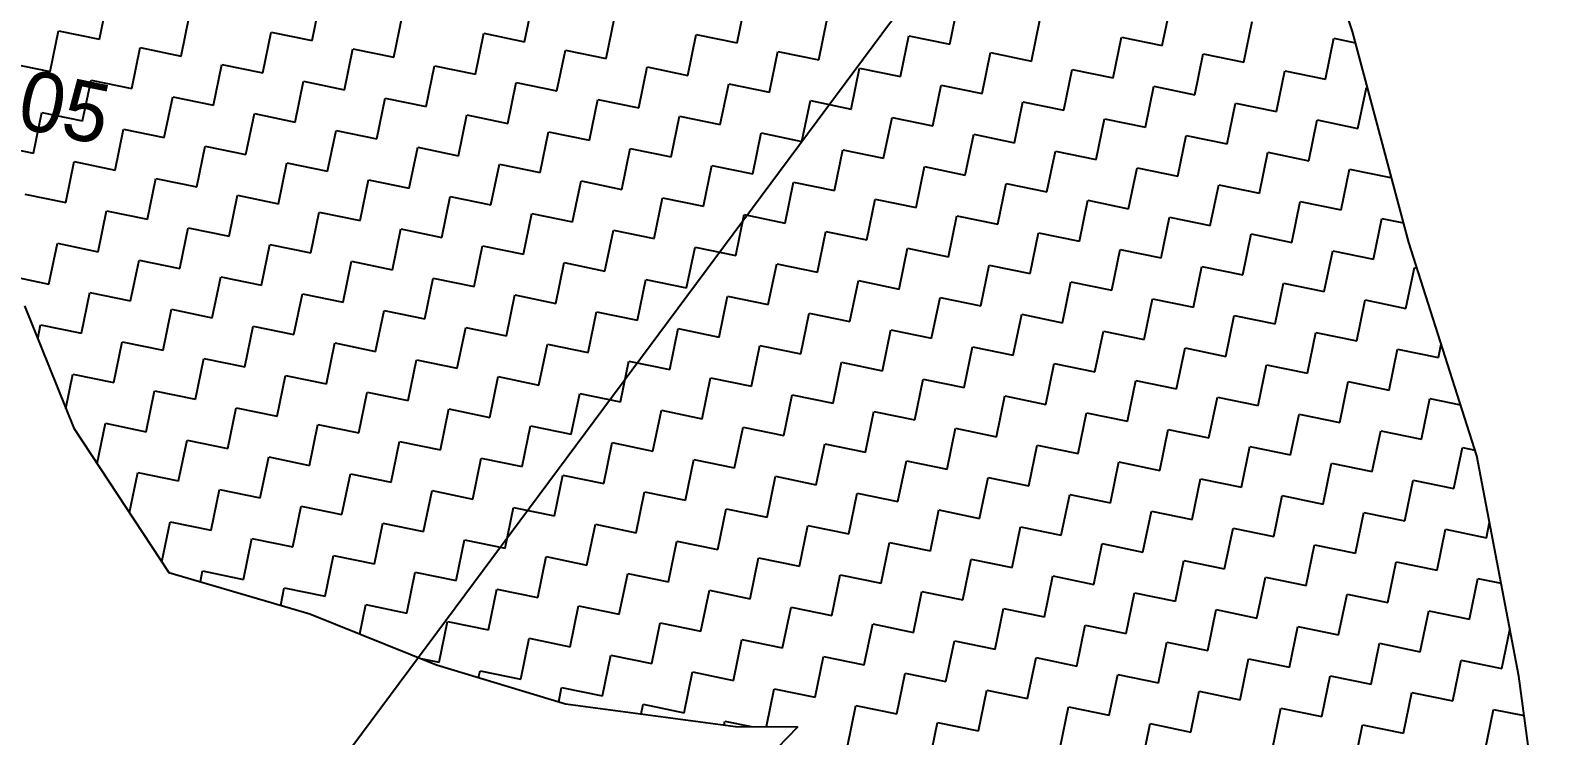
# Model space of a CAD drawing. Header units: metres. Extents: x 280043 to 281054, y 2047152 to 2048652.
# Drawn here: x 280257.5 to 280347.7, y 2048174.7 to 2048216.6 of the extents above; entities that cross this region are included whole.
import ezdxf
from ezdxf.enums import TextEntityAlignment as Align

# ---------------------------------------------------------------- set-up
doc = ezdxf.new("R2010")
doc.units = ezdxf.units.M
for name, color, linetype in [('POLY_HATCH', 12, 'Continuous'), ('POLY_PARCEL', 6, 'Continuous'), ('TEXT_PARCEL', 7, 'Continuous')]:
    doc.layers.add(name, color=color, linetype=linetype)
doc.styles.add('TEXT_MAP', font='', dxfattribs={"height": 1.8})
doc.styles.get('TEXT_MAP').set_extended_font_data('Kruti Dev 050')

msp = doc.modelspace()

# ---------------------------------------------------------------- linework, layer by layer
at = {"layer": 'POLY_HATCH'}
for p, q in [((280336.038, 2048216.488), (280332.405, 2048227.597)), ((280339.379, 2048203.958), (280336.038, 2048216.488)), ((280343.43, 2048191.283), (280339.379, 2048203.958)), ((280257.152, 2048200.188), (280260.097, 2048192.921)), ((280260.097, 2048192.921), (280265.736, 2048184.358)), ((280345.915, 2048178.19), (280343.43, 2048191.283)), ((280265.736, 2048184.358), (280274.113, 2048181.891)), ((280274.113, 2048181.891), (280281.633, 2048178.861)), ((280281.633, 2048178.861), (280289.3, 2048176.541)), ((280347.689, 2048165.244), (280345.915, 2048178.19)), ((280289.3, 2048176.541), (280299.39, 2048175.201)), ((280303.088, 2048175.178), (280296.506, 2048168.395)), ((280299.39, 2048175.201), (280303.088, 2048175.178))]:
    msp.add_line(p, q, dxfattribs=at)
at = {"layer": 'POLY_HATCH', "linetype": 'Continuous'}
for p, q in [((280261.613, 2048216.039), (280262.113, 2048218.464)), ((280274.238, 2048215.965), (280274.738, 2048218.39)), ((280286.863, 2048215.89), (280287.363, 2048218.315)), ((280299.489, 2048215.816), (280299.988, 2048218.241)), ((280312.114, 2048215.741), (280312.614, 2048218.167)), ((280324.739, 2048215.667), (280325.239, 2048218.092)), ((280266.463, 2048215.039), (280266.963, 2048217.464)), ((280279.088, 2048214.965), (280279.588, 2048217.39)), ((280291.713, 2048214.891), (280292.213, 2048217.316)), ((280304.339, 2048214.816), (280304.839, 2048217.241)), ((280316.964, 2048214.742), (280317.464, 2048217.167)), ((280329.589, 2048214.667), (280330.089, 2048217.092)), ((280258.688, 2048214.114), (280259.188, 2048216.539)), ((280259.188, 2048216.539), (280261.613, 2048216.039)), ((280271.313, 2048214.04), (280271.813, 2048216.465)), ((280271.813, 2048216.465), (280274.238, 2048215.965)), ((280283.938, 2048213.965), (280284.438, 2048216.39)), ((280284.438, 2048216.39), (280286.863, 2048215.89)), ((280296.564, 2048213.891), (280297.063, 2048216.316)), ((280297.063, 2048216.316), (280299.489, 2048215.816)), ((280309.189, 2048213.816), (280309.689, 2048216.241)), ((280309.689, 2048216.241), (280312.114, 2048215.741)), ((280321.814, 2048213.742), (280322.314, 2048216.167)), ((280322.314, 2048216.167), (280324.739, 2048215.667)), ((280334.44, 2048213.667), (280334.939, 2048216.092)), ((280334.939, 2048216.092), (280336.214, 2048215.83)), ((280263.538, 2048213.114), (280264.038, 2048215.539)), ((280264.038, 2048215.539), (280266.463, 2048215.039)), ((280276.163, 2048213.04), (280276.663, 2048215.465)), ((280276.663, 2048215.465), (280279.088, 2048214.965)), ((280288.788, 2048212.965), (280289.288, 2048215.39)), ((280289.288, 2048215.39), (280291.713, 2048214.891)), ((280301.414, 2048212.891), (280301.914, 2048215.316)), ((280301.914, 2048215.316), (280304.339, 2048214.816)), ((280314.039, 2048212.816), (280314.539, 2048215.242)), ((280314.539, 2048215.242), (280316.964, 2048214.742)), ((280326.664, 2048212.742), (280327.164, 2048215.167)), ((280327.164, 2048215.167), (280329.589, 2048214.667)), ((280256.263, 2048214.614), (280258.688, 2048214.114)), ((280268.388, 2048212.114), (280268.888, 2048214.54)), ((280268.888, 2048214.54), (280271.313, 2048214.04)), ((280281.013, 2048212.04), (280281.513, 2048214.465)), ((280281.513, 2048214.465), (280283.938, 2048213.965)), ((280293.639, 2048211.966), (280294.138, 2048214.391)), ((280294.138, 2048214.391), (280296.564, 2048213.891)), ((280306.264, 2048211.891), (280306.764, 2048214.316)), ((280306.764, 2048214.316), (280309.189, 2048213.816)), ((280318.889, 2048211.817), (280319.389, 2048214.242)), ((280319.389, 2048214.242), (280321.814, 2048213.742)), ((280331.515, 2048211.742), (280332.014, 2048214.167)), ((280332.014, 2048214.167), (280334.44, 2048213.667)), ((280260.613, 2048211.189), (280261.113, 2048213.614)), ((280261.113, 2048213.614), (280263.538, 2048213.114)), ((280273.238, 2048211.115), (280273.738, 2048213.54)), ((280273.738, 2048213.54), (280276.163, 2048213.04)), ((280285.863, 2048211.04), (280286.363, 2048213.465)), ((280286.363, 2048213.465), (280288.788, 2048212.965)), ((280298.489, 2048210.966), (280298.989, 2048213.391)), ((280298.989, 2048213.391), (280301.414, 2048212.891)), ((280311.114, 2048210.891), (280311.614, 2048213.316)), ((280311.614, 2048213.316), (280314.039, 2048212.816)), ((280323.739, 2048210.817), (280324.239, 2048213.242)), ((280324.239, 2048213.242), (280326.664, 2048212.742)), ((280336.365, 2048210.742), (280336.865, 2048213.167)), ((280336.865, 2048213.167), (280336.927, 2048213.155)), ((280265.463, 2048210.189), (280265.963, 2048212.614)), ((280265.963, 2048212.614), (280268.388, 2048212.114)), ((280278.088, 2048210.115), (280278.588, 2048212.54)), ((280278.588, 2048212.54), (280281.013, 2048212.04)), ((280290.714, 2048210.04), (280291.214, 2048212.465)), ((280291.214, 2048212.465), (280293.639, 2048211.966)), ((280303.339, 2048209.966), (280303.839, 2048212.391)), ((280303.839, 2048212.391), (280306.264, 2048211.891)), ((280315.964, 2048209.891), (280316.464, 2048212.317)), ((280316.464, 2048212.317), (280318.889, 2048211.817)), ((280328.59, 2048209.817), (280329.089, 2048212.242)), ((280329.089, 2048212.242), (280331.515, 2048211.742)), ((280257.688, 2048209.264), (280258.188, 2048211.689)), ((280258.188, 2048211.689), (280260.613, 2048211.189)), ((280270.313, 2048209.189), (280270.813, 2048211.615)), ((280270.813, 2048211.615), (280273.238, 2048211.115)), ((280282.938, 2048209.115), (280283.438, 2048211.54)), ((280283.438, 2048211.54), (280285.863, 2048211.04)), ((280295.564, 2048209.041), (280296.064, 2048211.466)), ((280296.064, 2048211.466), (280298.489, 2048210.966)), ((280308.189, 2048208.966), (280308.689, 2048211.391)), ((280308.689, 2048211.391), (280311.114, 2048210.891)), ((280320.814, 2048208.892), (280321.314, 2048211.317)), ((280321.314, 2048211.317), (280323.739, 2048210.817)), ((280333.44, 2048208.817), (280333.94, 2048211.242)), ((280333.94, 2048211.242), (280336.365, 2048210.742)), ((280262.538, 2048208.264), (280263.038, 2048210.689)), ((280263.038, 2048210.689), (280265.463, 2048210.189)), ((280275.163, 2048208.19), (280275.663, 2048210.615)), ((280275.663, 2048210.615), (280278.088, 2048210.115)), ((280287.789, 2048208.115), (280288.289, 2048210.54)), ((280288.289, 2048210.54), (280290.714, 2048210.04)), ((280300.414, 2048208.041), (280300.914, 2048210.466)), ((280300.914, 2048210.466), (280303.339, 2048209.966)), ((280313.039, 2048207.966), (280313.539, 2048210.391)), ((280313.539, 2048210.391), (280315.964, 2048209.891)), ((280255.263, 2048209.764), (280257.688, 2048209.264)), ((280267.388, 2048207.264), (280267.888, 2048209.689)), ((280267.888, 2048209.689), (280270.313, 2048209.189)), ((280280.013, 2048207.19), (280280.513, 2048209.615)), ((280280.513, 2048209.615), (280282.938, 2048209.115)), ((280292.639, 2048207.115), (280293.139, 2048209.54)), ((280293.139, 2048209.54), (280295.564, 2048209.041)), ((280305.264, 2048207.041), (280305.764, 2048209.466)), ((280305.764, 2048209.466), (280308.189, 2048208.966)), ((280325.665, 2048207.892), (280326.164, 2048210.317)), ((280326.164, 2048210.317), (280328.59, 2048209.817)), ((280259.613, 2048206.339), (280260.113, 2048208.764)), ((280260.113, 2048208.764), (280262.538, 2048208.264)), ((280272.238, 2048206.264), (280272.738, 2048208.69)), ((280272.738, 2048208.69), (280275.163, 2048208.19)), ((280284.864, 2048206.19), (280285.364, 2048208.615)), ((280285.364, 2048208.615), (280287.789, 2048208.115)), ((280297.489, 2048206.116), (280297.989, 2048208.541)), ((280297.989, 2048208.541), (280300.414, 2048208.041)), ((280317.889, 2048206.967), (280318.389, 2048209.392)), ((280318.389, 2048209.392), (280320.814, 2048208.892)), ((280330.515, 2048206.892), (280331.015, 2048209.317)), ((280331.015, 2048209.317), (280333.44, 2048208.817)), ((280264.463, 2048205.339), (280264.963, 2048207.764)), ((280264.963, 2048207.764), (280267.388, 2048207.264)), ((280277.088, 2048205.265), (280277.588, 2048207.69)), ((280277.588, 2048207.69), (280280.013, 2048207.19)), ((280310.114, 2048206.041), (280310.614, 2048208.466)), ((280310.614, 2048208.466), (280313.039, 2048207.966)), ((280322.74, 2048205.967), (280323.239, 2048208.392)), ((280323.239, 2048208.392), (280325.665, 2048207.892)), ((280335.365, 2048205.892), (280335.865, 2048208.317)), ((280335.865, 2048208.317), (280338.29, 2048207.817)), ((280338.29, 2048207.817), (280338.316, 2048207.945)), ((280257.188, 2048206.839), (280259.613, 2048206.339)), ((280269.313, 2048204.339), (280269.813, 2048206.764)), ((280269.813, 2048206.764), (280272.238, 2048206.264)), ((280289.714, 2048205.19), (280290.214, 2048207.615)), ((280290.214, 2048207.615), (280292.639, 2048207.115)), ((280302.339, 2048205.116), (280302.839, 2048207.541)), ((280302.839, 2048207.541), (280305.264, 2048207.041)), ((280314.964, 2048205.041), (280315.464, 2048207.466)), ((280315.464, 2048207.466), (280317.889, 2048206.967)), ((280327.59, 2048204.967), (280328.09, 2048207.392)), ((280328.09, 2048207.392), (280330.515, 2048206.892)), ((280261.538, 2048203.414), (280262.038, 2048205.839)), ((280262.038, 2048205.839), (280264.463, 2048205.339)), ((280281.939, 2048204.265), (280282.439, 2048206.69)), ((280282.439, 2048206.69), (280284.864, 2048206.19)), ((280294.564, 2048204.19), (280295.064, 2048206.615)), ((280295.064, 2048206.615), (280297.489, 2048206.116)), ((280307.189, 2048204.116), (280307.689, 2048206.541)), ((280307.689, 2048206.541), (280310.114, 2048206.041)), ((280319.815, 2048204.042), (280320.314, 2048206.467)), ((280320.314, 2048206.467), (280322.74, 2048205.967)), ((280332.44, 2048203.967), (280332.94, 2048206.392)), ((280332.94, 2048206.392), (280335.365, 2048205.892)), ((280274.163, 2048203.339), (280274.663, 2048205.765)), ((280274.663, 2048205.765), (280277.088, 2048205.265)), ((280286.789, 2048203.265), (280287.289, 2048205.69)), ((280287.289, 2048205.69), (280289.714, 2048205.19)), ((280299.414, 2048203.191), (280299.914, 2048205.616)), ((280299.914, 2048205.616), (280302.339, 2048205.116)), ((280312.039, 2048203.116), (280312.539, 2048205.541)), ((280312.539, 2048205.541), (280314.964, 2048205.041)), ((280324.665, 2048203.042), (280325.165, 2048205.467)), ((280325.165, 2048205.467), (280327.59, 2048204.967)), ((280337.29, 2048202.967), (280337.79, 2048205.392)), ((280337.79, 2048205.392), (280339.067, 2048205.129)), ((280266.388, 2048202.414), (280266.888, 2048204.839)), ((280266.888, 2048204.839), (280269.313, 2048204.339)), ((280279.014, 2048202.34), (280279.514, 2048204.765)), ((280279.514, 2048204.765), (280281.939, 2048204.265)), ((280291.639, 2048202.265), (280292.139, 2048204.69)), ((280292.139, 2048204.69), (280294.564, 2048204.19)), ((280304.264, 2048202.191), (280304.764, 2048204.616)), ((280304.764, 2048204.616), (280307.189, 2048204.116)), ((280316.89, 2048202.116), (280317.389, 2048204.541)), ((280317.389, 2048204.541), (280319.815, 2048204.042)), ((280329.515, 2048202.042), (280330.015, 2048204.467)), ((280330.015, 2048204.467), (280332.44, 2048203.967)), ((280258.613, 2048201.489), (280259.113, 2048203.914)), ((280259.113, 2048203.914), (280261.538, 2048203.414)), ((280271.239, 2048201.414), (280271.738, 2048203.839)), ((280271.738, 2048203.839), (280274.163, 2048203.339)), ((280283.864, 2048201.34), (280284.364, 2048203.765)), ((280284.364, 2048203.765), (280286.789, 2048203.265)), ((280296.489, 2048201.265), (280296.989, 2048203.69)), ((280296.989, 2048203.69), (280299.414, 2048203.191)), ((280309.114, 2048201.191), (280309.614, 2048203.616)), ((280309.614, 2048203.616), (280312.039, 2048203.116)), ((280321.74, 2048201.117), (280322.24, 2048203.542)), ((280322.24, 2048203.542), (280324.665, 2048203.042)), ((280334.365, 2048201.042), (280334.865, 2048203.467)), ((280334.865, 2048203.467), (280337.29, 2048202.967)), ((280263.463, 2048200.489), (280263.963, 2048202.914)), ((280263.963, 2048202.914), (280266.388, 2048202.414)), ((280276.089, 2048200.414), (280276.589, 2048202.84)), ((280276.589, 2048202.84), (280279.014, 2048202.34)), ((280288.714, 2048200.34), (280289.214, 2048202.765)), ((280289.214, 2048202.765), (280291.639, 2048202.265)), ((280301.339, 2048200.266), (280301.839, 2048202.691)), ((280301.839, 2048202.691), (280304.264, 2048202.191)), ((280313.965, 2048200.191), (280314.465, 2048202.616)), ((280314.465, 2048202.616), (280316.89, 2048202.116)), ((280326.59, 2048200.117), (280327.09, 2048202.542)), ((280327.09, 2048202.542), (280329.515, 2048202.042)), ((280339.215, 2048200.042), (280339.715, 2048202.467)), ((280339.715, 2048202.467), (280339.866, 2048202.436)), ((280256.188, 2048201.989), (280258.613, 2048201.489)), ((280268.314, 2048199.489), (280268.813, 2048201.914)), ((280268.813, 2048201.914), (280271.239, 2048201.414)), ((280280.939, 2048199.415), (280281.439, 2048201.84)), ((280281.439, 2048201.84), (280283.864, 2048201.34)), ((280293.564, 2048199.34), (280294.064, 2048201.765)), ((280294.064, 2048201.765), (280296.489, 2048201.265)), ((280306.189, 2048199.266), (280306.689, 2048201.691)), ((280306.689, 2048201.691), (280309.114, 2048201.191)), ((280318.815, 2048199.191), (280319.315, 2048201.616)), ((280319.315, 2048201.616), (280321.74, 2048201.117)), ((280331.44, 2048199.117), (280331.94, 2048201.542)), ((280331.94, 2048201.542), (280334.365, 2048201.042)), ((280260.538, 2048198.564), (280261.038, 2048200.989)), ((280261.038, 2048200.989), (280263.463, 2048200.489)), ((280273.164, 2048198.489), (280273.664, 2048200.914)), ((280273.664, 2048200.914), (280276.089, 2048200.414)), ((280285.789, 2048198.415), (280286.289, 2048200.84)), ((280286.289, 2048200.84), (280288.714, 2048200.34)), ((280298.414, 2048198.34), (280298.914, 2048200.766)), ((280298.914, 2048200.766), (280301.339, 2048200.266)), ((280311.04, 2048198.266), (280311.54, 2048200.691)), ((280311.54, 2048200.691), (280313.965, 2048200.191)), ((280323.665, 2048198.192), (280324.165, 2048200.617)), ((280324.165, 2048200.617), (280326.59, 2048200.117)), ((280336.29, 2048198.117), (280336.79, 2048200.542)), ((280336.79, 2048200.542), (280339.215, 2048200.042)), ((280265.389, 2048197.564), (280265.888, 2048199.989)), ((280265.888, 2048199.989), (280268.314, 2048199.489)), ((280278.014, 2048197.489), (280278.514, 2048199.915)), ((280278.514, 2048199.915), (280280.939, 2048199.415)), ((280290.639, 2048197.415), (280291.139, 2048199.84)), ((280291.139, 2048199.84), (280293.564, 2048199.34)), ((280303.264, 2048197.341), (280303.764, 2048199.766)), ((280303.764, 2048199.766), (280306.189, 2048199.266)), ((280315.89, 2048197.266), (280316.39, 2048199.691)), ((280316.39, 2048199.691), (280318.815, 2048199.191)), ((280328.515, 2048197.192), (280329.015, 2048199.617)), ((280329.015, 2048199.617), (280331.44, 2048199.117)), ((280257.943, 2048198.237), (280258.113, 2048199.064)), ((280258.113, 2048199.064), (280260.538, 2048198.564)), ((280270.239, 2048196.564), (280270.739, 2048198.989)), ((280270.739, 2048198.989), (280273.164, 2048198.489)), ((280282.864, 2048196.49), (280283.364, 2048198.915)), ((280283.364, 2048198.915), (280285.789, 2048198.415)), ((280295.489, 2048196.415), (280295.989, 2048198.84)), ((280295.989, 2048198.84), (280298.414, 2048198.34)), ((280308.115, 2048196.341), (280308.615, 2048198.766)), ((280308.615, 2048198.766), (280311.04, 2048198.266)), ((280320.74, 2048196.266), (280321.24, 2048198.691)), ((280321.24, 2048198.691), (280323.665, 2048198.192)), ((280333.365, 2048196.192), (280333.865, 2048198.617)), ((280333.865, 2048198.617), (280336.29, 2048198.117)), ((280262.464, 2048195.639), (280262.963, 2048198.064)), ((280262.963, 2048198.064), (280265.389, 2048197.564)), ((280275.089, 2048195.564), (280275.589, 2048197.989)), ((280275.589, 2048197.989), (280278.014, 2048197.489)), ((280287.714, 2048195.49), (280288.214, 2048197.915)), ((280288.214, 2048197.915), (280290.639, 2048197.415)), ((280300.339, 2048195.415), (280300.839, 2048197.841)), ((280300.839, 2048197.841), (280303.264, 2048197.341)), ((280312.965, 2048195.341), (280313.465, 2048197.766)), ((280313.465, 2048197.766), (280315.89, 2048197.266)), ((280341.14, 2048197.117), (280341.307, 2048197.926)), ((280267.314, 2048194.639), (280267.814, 2048197.064)), ((280267.814, 2048197.064), (280270.239, 2048196.564)), ((280279.939, 2048194.565), (280280.439, 2048196.99)), ((280280.439, 2048196.99), (280282.864, 2048196.49)), ((280292.564, 2048194.49), (280293.064, 2048196.915)), ((280293.064, 2048196.915), (280295.489, 2048196.415)), ((280305.19, 2048194.416), (280305.69, 2048196.841)), ((280305.69, 2048196.841), (280308.115, 2048196.341)), ((280325.59, 2048195.267), (280326.09, 2048197.692)), ((280326.09, 2048197.692), (280328.515, 2048197.192)), ((280338.215, 2048195.192), (280338.715, 2048197.617)), ((280338.715, 2048197.617), (280341.14, 2048197.117)), ((280259.618, 2048194.101), (280260.038, 2048196.139)), ((280260.038, 2048196.139), (280262.464, 2048195.639)), ((280272.164, 2048193.639), (280272.664, 2048196.064)), ((280272.664, 2048196.064), (280275.089, 2048195.564)), ((280284.789, 2048193.565), (280285.289, 2048195.99)), ((280285.289, 2048195.99), (280287.714, 2048195.49)), ((280297.415, 2048193.49), (280297.914, 2048195.915)), ((280297.914, 2048195.915), (280300.339, 2048195.415)), ((280317.815, 2048194.341), (280318.315, 2048196.766)), ((280318.315, 2048196.766), (280320.74, 2048196.266)), ((280330.44, 2048194.267), (280330.94, 2048196.692)), ((280330.94, 2048196.692), (280333.365, 2048196.192)), ((280264.389, 2048192.714), (280264.889, 2048195.139)), ((280264.889, 2048195.139), (280267.314, 2048194.639)), ((280277.014, 2048192.639), (280277.514, 2048195.064)), ((280277.514, 2048195.064), (280279.939, 2048194.565)), ((280310.04, 2048193.416), (280310.54, 2048195.841)), ((280310.54, 2048195.841), (280312.965, 2048195.341)), ((280322.665, 2048193.341), (280323.165, 2048195.766)), ((280323.165, 2048195.766), (280325.59, 2048195.267)), ((280335.29, 2048193.267), (280335.79, 2048195.692)), ((280335.79, 2048195.692), (280338.215, 2048195.192)), ((280269.239, 2048191.714), (280269.739, 2048194.139)), ((280269.739, 2048194.139), (280272.164, 2048193.639)), ((280289.639, 2048192.565), (280290.139, 2048194.99)), ((280290.139, 2048194.99), (280292.564, 2048194.49)), ((280302.265, 2048192.49), (280302.765, 2048194.916)), ((280302.765, 2048194.916), (280305.19, 2048194.416)), ((280314.89, 2048192.416), (280315.39, 2048194.841)), ((280315.39, 2048194.841), (280317.815, 2048194.341)), ((280327.515, 2048192.342), (280328.015, 2048194.767)), ((280328.015, 2048194.767), (280330.44, 2048194.267)), ((280340.141, 2048192.267), (280340.641, 2048194.692)), ((280340.641, 2048194.692), (280342.461, 2048194.317)), ((280261.473, 2048190.832), (280261.964, 2048193.214)), ((280261.964, 2048193.214), (280264.389, 2048192.714)), ((280281.864, 2048191.64), (280282.364, 2048194.065)), ((280282.364, 2048194.065), (280284.789, 2048193.565)), ((280294.49, 2048191.565), (280294.989, 2048193.99)), ((280294.989, 2048193.99), (280297.415, 2048193.49)), ((280307.115, 2048191.491), (280307.615, 2048193.916)), ((280307.615, 2048193.916), (280310.04, 2048193.416)), ((280319.74, 2048191.416), (280320.24, 2048193.841)), ((280320.24, 2048193.841), (280322.665, 2048193.341)), ((280332.365, 2048191.342), (280332.865, 2048193.767)), ((280332.865, 2048193.767), (280335.29, 2048193.267)), ((280274.089, 2048190.714), (280274.589, 2048193.139)), ((280274.589, 2048193.139), (280277.014, 2048192.639)), ((280286.714, 2048190.64), (280287.214, 2048193.065)), ((280287.214, 2048193.065), (280289.639, 2048192.565)), ((280299.34, 2048190.565), (280299.84, 2048192.99)), ((280299.84, 2048192.99), (280302.265, 2048192.49)), ((280311.965, 2048190.491), (280312.465, 2048192.916)), ((280312.465, 2048192.916), (280314.89, 2048192.416)), ((280324.59, 2048190.416), (280325.09, 2048192.841)), ((280325.09, 2048192.841), (280327.515, 2048192.342)), ((280337.216, 2048190.342), (280337.716, 2048192.767)), ((280337.716, 2048192.767), (280340.141, 2048192.267)), ((280266.314, 2048189.789), (280266.814, 2048192.214)), ((280266.814, 2048192.214), (280269.239, 2048191.714)), ((280278.939, 2048189.714), (280279.439, 2048192.139)), ((280279.439, 2048192.139), (280281.864, 2048191.64)), ((280291.565, 2048189.64), (280292.064, 2048192.065)), ((280292.064, 2048192.065), (280294.49, 2048191.565)), ((280304.19, 2048189.565), (280304.69, 2048191.991)), ((280304.69, 2048191.991), (280307.115, 2048191.491)), ((280316.815, 2048189.491), (280317.315, 2048191.916)), ((280317.315, 2048191.916), (280319.74, 2048191.416)), ((280329.44, 2048189.417), (280329.94, 2048191.842)), ((280329.94, 2048191.842), (280332.365, 2048191.342)), ((280342.066, 2048189.342), (280342.566, 2048191.767)), ((280342.566, 2048191.767), (280343.326, 2048191.611)), ((280271.164, 2048188.789), (280271.664, 2048191.214)), ((280271.664, 2048191.214), (280274.089, 2048190.714)), ((280283.789, 2048188.715), (280284.289, 2048191.14)), ((280284.289, 2048191.14), (280286.714, 2048190.64)), ((280296.415, 2048188.64), (280296.915, 2048191.065)), ((280296.915, 2048191.065), (280299.34, 2048190.565)), ((280309.04, 2048188.566), (280309.54, 2048190.991)), ((280309.54, 2048190.991), (280311.965, 2048190.491)), ((280321.665, 2048188.491), (280322.165, 2048190.916)), ((280322.165, 2048190.916), (280324.59, 2048190.416)), ((280334.291, 2048188.417), (280334.791, 2048190.842)), ((280334.791, 2048190.842), (280337.216, 2048190.342)), ((280263.398, 2048187.908), (280263.889, 2048190.289)), ((280263.889, 2048190.289), (280266.314, 2048189.789)), ((280276.014, 2048187.789), (280276.514, 2048190.214)), ((280276.514, 2048190.214), (280278.939, 2048189.714)), ((280288.64, 2048187.715), (280289.139, 2048190.14)), ((280289.139, 2048190.14), (280291.565, 2048189.64)), ((280301.265, 2048187.64), (280301.765, 2048190.065)), ((280301.765, 2048190.065), (280304.19, 2048189.565)), ((280313.89, 2048187.566), (280314.39, 2048189.991)), ((280314.39, 2048189.991), (280316.815, 2048189.491)), ((280326.515, 2048187.491), (280327.015, 2048189.916)), ((280327.015, 2048189.916), (280329.44, 2048189.417)), ((280339.141, 2048187.417), (280339.641, 2048189.842)), ((280339.641, 2048189.842), (280342.066, 2048189.342)), ((280268.239, 2048186.864), (280268.739, 2048189.289)), ((280268.739, 2048189.289), (280271.164, 2048188.789)), ((280280.864, 2048186.789), (280281.364, 2048189.214)), ((280281.364, 2048189.214), (280283.789, 2048188.715)), ((280293.49, 2048186.715), (280293.99, 2048189.14)), ((280293.99, 2048189.14), (280296.415, 2048188.64)), ((280306.115, 2048186.64), (280306.615, 2048189.066)), ((280306.615, 2048189.066), (280309.04, 2048188.566)), ((280318.74, 2048186.566), (280319.24, 2048188.991)), ((280319.24, 2048188.991), (280321.665, 2048188.491)), ((280331.366, 2048186.492), (280331.866, 2048188.917)), ((280331.866, 2048188.917), (280334.291, 2048188.417)), ((280273.089, 2048185.864), (280273.589, 2048188.289)), ((280273.589, 2048188.289), (280276.014, 2048187.789)), ((280285.715, 2048185.79), (280286.214, 2048188.215)), ((280286.214, 2048188.215), (280288.64, 2048187.715)), ((280298.34, 2048185.715), (280298.84, 2048188.14)), ((280298.84, 2048188.14), (280301.265, 2048187.64)), ((280310.965, 2048185.641), (280311.465, 2048188.066)), ((280311.465, 2048188.066), (280313.89, 2048187.566)), ((280323.59, 2048185.566), (280324.09, 2048187.991)), ((280324.09, 2048187.991), (280326.515, 2048187.491)), ((280336.216, 2048185.492), (280336.716, 2048187.917)), ((280336.716, 2048187.917), (280339.141, 2048187.417)), ((280265.324, 2048184.985), (280265.814, 2048187.364)), ((280265.814, 2048187.364), (280268.239, 2048186.864)), ((280277.939, 2048184.864), (280278.439, 2048187.289)), ((280278.439, 2048187.289), (280280.864, 2048186.789)), ((280290.565, 2048184.79), (280291.065, 2048187.215)), ((280291.065, 2048187.215), (280293.49, 2048186.715)), ((280303.19, 2048184.715), (280303.69, 2048187.14)), ((280303.69, 2048187.14), (280306.115, 2048186.64)), ((280315.815, 2048184.641), (280316.315, 2048187.066)), ((280316.315, 2048187.066), (280318.74, 2048186.566)), ((280328.441, 2048184.566), (280328.941, 2048186.992)), ((280328.941, 2048186.992), (280331.366, 2048186.492)), ((280341.066, 2048184.492), (280341.566, 2048186.917)), ((280341.566, 2048186.917), (280343.991, 2048186.417)), ((280343.991, 2048186.417), (280344.18, 2048187.333)), ((280270.164, 2048183.939), (280270.664, 2048186.364)), ((280270.664, 2048186.364), (280273.089, 2048185.864)), ((280282.79, 2048183.864), (280283.289, 2048186.289)), ((280283.289, 2048186.289), (280285.715, 2048185.79)), ((280295.415, 2048183.79), (280295.915, 2048186.215)), ((280295.915, 2048186.215), (280298.34, 2048185.715)), ((280308.04, 2048183.715), (280308.54, 2048186.141)), ((280308.54, 2048186.141), (280310.965, 2048185.641)), ((280320.666, 2048183.641), (280321.165, 2048186.066)), ((280321.165, 2048186.066), (280323.59, 2048185.566)), ((280333.291, 2048183.567), (280333.791, 2048185.992)), ((280333.791, 2048185.992), (280336.216, 2048185.492)), ((280275.014, 2048182.939), (280275.514, 2048185.364)), ((280275.514, 2048185.364), (280277.939, 2048184.864)), ((280287.64, 2048182.865), (280288.14, 2048185.29)), ((280288.14, 2048185.29), (280290.565, 2048184.79)), ((280300.265, 2048182.79), (280300.765, 2048185.215)), ((280300.765, 2048185.215), (280303.19, 2048184.715)), ((280312.89, 2048182.716), (280313.39, 2048185.141)), ((280313.39, 2048185.141), (280315.815, 2048184.641)), ((280267.609, 2048183.807), (280267.739, 2048184.439)), ((280267.739, 2048184.439), (280270.164, 2048183.939)), ((280279.865, 2048181.939), (280280.364, 2048184.364)), ((280280.364, 2048184.364), (280282.79, 2048183.864)), ((280292.49, 2048181.865), (280292.99, 2048184.29)), ((280292.99, 2048184.29), (280295.415, 2048183.79)), ((280305.115, 2048181.79), (280305.615, 2048184.215)), ((280305.615, 2048184.215), (280308.04, 2048183.715)), ((280325.516, 2048182.641), (280326.016, 2048185.066)), ((280326.016, 2048185.066), (280328.441, 2048184.566)), ((280338.141, 2048182.567), (280338.641, 2048184.992)), ((280338.641, 2048184.992), (280341.066, 2048184.492)), ((280272.376, 2048182.403), (280272.589, 2048183.439)), ((280272.589, 2048183.439), (280275.014, 2048182.939)), ((280284.715, 2048180.939), (280285.215, 2048183.364)), ((280285.215, 2048183.364), (280287.64, 2048182.865)), ((280297.34, 2048180.865), (280297.84, 2048183.29)), ((280297.84, 2048183.29), (280300.265, 2048182.79)), ((280317.741, 2048181.716), (280318.24, 2048184.141)), ((280318.24, 2048184.141), (280320.666, 2048183.641)), ((280330.366, 2048181.641), (280330.866, 2048184.067)), ((280330.866, 2048184.067), (280333.291, 2048183.567)), ((280342.991, 2048181.567), (280343.491, 2048183.992)), ((280343.491, 2048183.992), (280344.868, 2048183.708)), ((280277.08, 2048180.696), (280277.44, 2048182.439)), ((280277.44, 2048182.439), (280279.865, 2048181.939)), ((280309.965, 2048180.791), (280310.465, 2048183.216)), ((280310.465, 2048183.216), (280312.89, 2048182.716)), ((280322.591, 2048180.716), (280323.091, 2048183.141)), ((280323.091, 2048183.141), (280325.516, 2048182.641)), ((280335.216, 2048180.642), (280335.716, 2048183.067)), ((280335.716, 2048183.067), (280338.141, 2048182.567)), ((280289.565, 2048179.94), (280290.065, 2048182.365)), ((280290.065, 2048182.365), (280292.49, 2048181.865)), ((280302.19, 2048179.865), (280302.69, 2048182.29)), ((280302.69, 2048182.29), (280305.115, 2048181.79)), ((280314.816, 2048179.791), (280315.315, 2048182.216)), ((280315.315, 2048182.216), (280317.741, 2048181.716)), ((280327.441, 2048179.716), (280327.941, 2048182.141)), ((280327.941, 2048182.141), (280330.366, 2048181.641)), ((280340.066, 2048179.642), (280340.566, 2048182.067)), ((280340.566, 2048182.067), (280342.991, 2048181.567)), ((280281.79, 2048179.014), (280282.29, 2048181.439)), ((280282.29, 2048181.439), (280284.715, 2048180.939)), ((280294.415, 2048178.94), (280294.915, 2048181.365)), ((280294.915, 2048181.365), (280297.34, 2048180.865)), ((280307.04, 2048178.865), (280307.54, 2048181.29)), ((280307.54, 2048181.29), (280309.965, 2048180.791)), ((280319.666, 2048178.791), (280320.166, 2048181.216)), ((280320.166, 2048181.216), (280322.591, 2048180.716)), ((280332.291, 2048178.716), (280332.791, 2048181.142)), ((280332.791, 2048181.142), (280335.216, 2048180.642)), ((280344.916, 2048178.642), (280345.392, 2048180.947)), ((280286.64, 2048178.014), (280287.14, 2048180.439)), ((280287.14, 2048180.439), (280289.565, 2048179.94)), ((280299.265, 2048177.94), (280299.765, 2048180.365)), ((280299.765, 2048180.365), (280302.19, 2048179.865)), ((280311.891, 2048177.866), (280312.39, 2048180.291)), ((280312.39, 2048180.291), (280314.816, 2048179.791)), ((280324.516, 2048177.791), (280325.016, 2048180.216)), ((280325.016, 2048180.216), (280327.441, 2048179.716)), ((280337.141, 2048177.717), (280337.641, 2048180.142)), ((280337.641, 2048180.142), (280340.066, 2048179.642)), ((280280.691, 2048179.241), (280281.79, 2048179.014)), ((280291.49, 2048177.015), (280291.99, 2048179.44)), ((280291.99, 2048179.44), (280294.415, 2048178.94)), ((280304.115, 2048176.94), (280304.615, 2048179.365)), ((280304.615, 2048179.365), (280307.04, 2048178.865)), ((280316.741, 2048176.866), (280317.241, 2048179.291)), ((280317.241, 2048179.291), (280319.666, 2048178.791)), ((280329.366, 2048176.791), (280329.866, 2048179.216)), ((280329.866, 2048179.216), (280332.291, 2048178.716)), ((280341.991, 2048176.717), (280342.491, 2048179.142)), ((280342.491, 2048179.142), (280344.916, 2048178.642)), ((280284.131, 2048178.105), (280284.215, 2048178.514)), ((280284.215, 2048178.514), (280286.64, 2048178.014)), ((280296.34, 2048176.015), (280296.84, 2048178.44)), ((280296.84, 2048178.44), (280299.265, 2048177.94)), ((280308.966, 2048175.94), (280309.465, 2048178.365)), ((280309.465, 2048178.365), (280311.891, 2048177.866)), ((280321.591, 2048175.866), (280322.091, 2048178.291)), ((280322.091, 2048178.291), (280324.516, 2048177.791)), ((280334.216, 2048175.791), (280334.716, 2048178.217)), ((280334.716, 2048178.217), (280337.141, 2048177.717)), ((280288.89, 2048176.665), (280289.065, 2048177.515)), ((280289.065, 2048177.515), (280291.49, 2048177.015)), ((280301.226, 2048175.19), (280301.69, 2048177.44)), ((280301.69, 2048177.44), (280304.115, 2048176.94)), ((280313.816, 2048174.941), (280314.316, 2048177.366)), ((280314.316, 2048177.366), (280316.741, 2048176.866)), ((280326.441, 2048174.866), (280326.941, 2048177.291)), ((280326.941, 2048177.291), (280329.366, 2048176.791)), ((280339.066, 2048174.792), (280339.566, 2048177.217)), ((280339.566, 2048177.217), (280341.991, 2048176.717)), ((280293.797, 2048175.943), (280293.915, 2048176.515)), ((280293.915, 2048176.515), (280296.34, 2048176.015)), ((280306.041, 2048174.015), (280306.54, 2048176.44)), ((280306.54, 2048176.44), (280308.966, 2048175.94)), ((280318.666, 2048173.941), (280319.166, 2048176.366)), ((280319.166, 2048176.366), (280321.591, 2048175.866)), ((280331.291, 2048173.866), (280331.791, 2048176.291)), ((280331.791, 2048176.291), (280334.216, 2048175.791)), ((280343.917, 2048173.792), (280344.416, 2048176.217)), ((280344.416, 2048176.217), (280346.237, 2048175.842)), ((280298.719, 2048175.29), (280298.765, 2048175.515)), ((280298.765, 2048175.515), (280300.317, 2048175.195)), ((280310.891, 2048173.015), (280311.391, 2048175.44)), ((280311.391, 2048175.44), (280313.816, 2048174.941)), ((280323.516, 2048172.941), (280324.016, 2048175.366)), ((280324.016, 2048175.366), (280326.441, 2048174.866)), ((280336.141, 2048172.866), (280336.641, 2048175.292)), ((280336.641, 2048175.292), (280339.066, 2048174.792))]:
    msp.add_line(p, q, dxfattribs=at)
at = {"layer": 'POLY_PARCEL'}
msp.add_line((280267.485, 2048161.737), (280310.192, 2048219.206), dxfattribs=at)

# ---------------------------------------------------------------- texts
at = {"layer": 'TEXT_PARCEL', "style": 'TEXT_MAP'}
msp.add_text('105', height=3.5655, rotation=348.35225, dxfattribs=at).set_placement((280258.246, 2048212.29), align=Align.MIDDLE)

doc.saveas('drawing.dxf')
